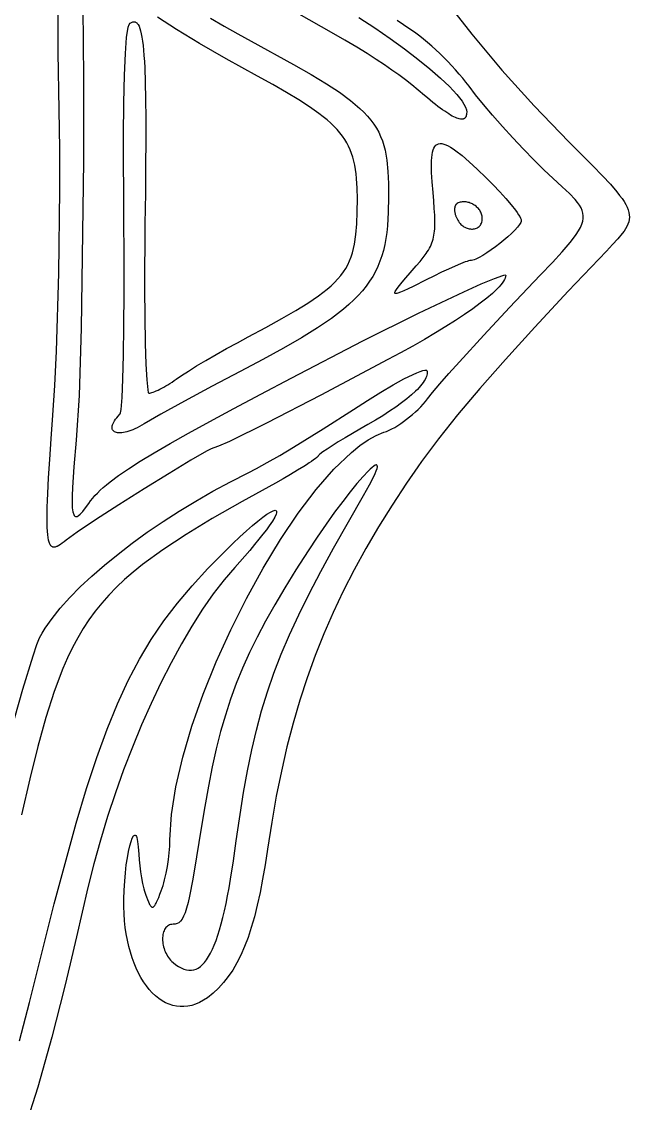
# Model space of a CAD drawing. Header units: inches. Extents: x 0.98 to 7.44, y -5.29 to -1.05.
# Drawn here: x 7.282 to 7.3901, y -1.9441 to -1.7517 of the extents above; entities that cross this region are included whole.
import ezdxf

# ---------------------------------------------------------------- set-up
doc = ezdxf.new("R2010")
doc.units = ezdxf.units.IN
doc.header["$MEASUREMENT"] = 0
doc.layers.add('BLACK', color=250, linetype='CONTINUOUS')

msp = doc.modelspace()

# ---------------------------------------------------------------- linework, layer by layer
at = {"layer": 'BLACK', "linetype": 'CONTINUOUS'}
for p, q in [((7.35705, -1.7475), (7.36203, -1.75392)), ((7.28849, -1.7572), (7.28846, -1.7493)), ((7.29285, -1.74919), (7.29299, -1.76176)), ((7.33711, -1.75361), (7.33132, -1.75033)), ((7.30094, -1.75269), (7.3011, -1.75218)), ((7.3011, -1.75218), (7.30128, -1.75194)), ((7.30128, -1.75194), (7.30152, -1.75181)), ((7.30152, -1.75181), (7.30175, -1.75173)), ((7.30175, -1.75173), (7.30186, -1.75171)), ((7.30186, -1.75171), (7.30196, -1.75171)), ((7.30196, -1.75171), (7.30207, -1.75172)), ((7.30207, -1.75172), (7.30217, -1.75174)), ((7.30217, -1.75174), (7.30226, -1.75178)), ((7.30226, -1.75178), (7.30236, -1.75184)), ((7.30236, -1.75184), (7.30245, -1.75191)), ((7.30245, -1.75191), (7.30254, -1.752)), ((7.30254, -1.752), (7.30271, -1.75222)), ((7.30271, -1.75222), (7.30286, -1.75252)), ((7.30286, -1.75252), (7.30301, -1.75288)), ((7.30955, -1.75311), (7.30616, -1.75088)), ((7.31559, -1.75109), (7.31803, -1.75251)), ((7.31803, -1.75251), (7.32045, -1.75387)), ((7.34196, -1.75092), (7.34482, -1.75281)), ((7.34988, -1.75226), (7.34879, -1.75149)), ((7.35086, -1.75291), (7.34988, -1.75226)), ((7.30043, -1.75735), (7.30066, -1.75449)), ((7.30066, -1.75449), (7.30094, -1.75269)), ((7.30301, -1.75288), (7.30314, -1.75333)), ((7.30314, -1.75333), (7.30327, -1.75385)), ((7.30327, -1.75385), (7.30338, -1.75445)), ((7.30338, -1.75445), (7.30349, -1.75513)), ((7.31361, -1.75558), (7.30955, -1.75311)), ((7.32045, -1.75387), (7.32281, -1.75513)), ((7.33949, -1.755), (7.33711, -1.75361)), ((7.34482, -1.75281), (7.34754, -1.75469)), ((7.35148, -1.75331), (7.35086, -1.75291)), ((7.35212, -1.75376), (7.35148, -1.75331)), ((7.3528, -1.75426), (7.35212, -1.75376)), ((7.35349, -1.75481), (7.3528, -1.75426)), ((7.36203, -1.75392), (7.3674, -1.76031)), ((7.30349, -1.75513), (7.30358, -1.7559)), ((7.30358, -1.7559), (7.30367, -1.75675)), ((7.31838, -1.75833), (7.31361, -1.75558)), ((7.32281, -1.75513), (7.33036, -1.75928)), ((7.34159, -1.75625), (7.33949, -1.755)), ((7.34344, -1.75738), (7.34159, -1.75625)), ((7.34754, -1.75469), (7.3501, -1.75654)), ((7.3542, -1.7554), (7.35349, -1.75481)), ((7.35492, -1.75603), (7.3542, -1.7554)), ((7.35564, -1.75669), (7.35492, -1.75603)), ((7.28864, -1.76736), (7.28849, -1.7572)), ((7.30025, -1.76123), (7.30043, -1.75735)), ((7.30367, -1.75675), (7.30374, -1.7577)), ((7.30374, -1.7577), (7.30381, -1.75875)), ((7.32392, -1.76138), (7.31838, -1.75833)), ((7.34507, -1.75841), (7.34344, -1.75738)), ((7.3501, -1.75654), (7.35246, -1.75834)), ((7.35246, -1.75834), (7.35459, -1.76007)), ((7.35637, -1.75737), (7.35564, -1.75669)), ((7.35709, -1.75808), (7.35637, -1.75737)), ((7.35779, -1.7588), (7.35709, -1.75808)), ((7.30381, -1.75875), (7.30387, -1.75989)), ((7.30387, -1.75989), (7.30396, -1.76247)), ((7.33036, -1.75928), (7.33347, -1.76107)), ((7.34653, -1.75937), (7.34507, -1.75841)), ((7.34785, -1.76029), (7.34653, -1.75937)), ((7.34908, -1.76117), (7.34785, -1.76029)), ((7.35459, -1.76007), (7.35648, -1.76171)), ((7.35849, -1.75954), (7.35779, -1.7588)), ((7.35916, -1.76028), (7.35849, -1.75954)), ((7.35981, -1.76102), (7.35916, -1.76028)), ((7.29299, -1.76176), (7.293, -1.77649)), ((7.30014, -1.76612), (7.30025, -1.76123)), ((7.32666, -1.76289), (7.32392, -1.76138)), ((7.33347, -1.76107), (7.33618, -1.76272)), ((7.35024, -1.76205), (7.34908, -1.76117)), ((7.35138, -1.76295), (7.35024, -1.76205)), ((7.35648, -1.76171), (7.35808, -1.76323)), ((7.36043, -1.76175), (7.35981, -1.76102)), ((7.36101, -1.76248), (7.36043, -1.76175)), ((7.3674, -1.76031), (7.37316, -1.76668)), ((7.30396, -1.76247), (7.30402, -1.76548)), ((7.32911, -1.76428), (7.32666, -1.76289)), ((7.33618, -1.76272), (7.33851, -1.76425)), ((7.35253, -1.76388), (7.35138, -1.76295)), ((7.35363, -1.76483), (7.35253, -1.76388)), ((7.35808, -1.76323), (7.35938, -1.76462)), ((7.36156, -1.76319), (7.36101, -1.76248)), ((7.3627, -1.76468), (7.36156, -1.76319)), ((7.30402, -1.76548), (7.30405, -1.76893)), ((7.33128, -1.76559), (7.32911, -1.76428)), ((7.3332, -1.76682), (7.33128, -1.76559)), ((7.33851, -1.76425), (7.34049, -1.76571)), ((7.34049, -1.76571), (7.34215, -1.76711)), ((7.35415, -1.76526), (7.35363, -1.76483)), ((7.35465, -1.76567), (7.35415, -1.76526)), ((7.35513, -1.76606), (7.35465, -1.76567)), ((7.35559, -1.76642), (7.35513, -1.76606)), ((7.35938, -1.76462), (7.36034, -1.76585)), ((7.36034, -1.76585), (7.36093, -1.76691)), ((7.36411, -1.76641), (7.3627, -1.76468)), ((7.28875, -1.77431), (7.28864, -1.76736)), ((7.30009, -1.772), (7.30014, -1.76612)), ((7.33487, -1.76801), (7.3332, -1.76682)), ((7.34215, -1.76711), (7.34287, -1.76781)), ((7.34287, -1.76781), (7.34352, -1.7685)), ((7.35603, -1.76676), (7.35559, -1.76642)), ((7.35645, -1.76707), (7.35603, -1.76676)), ((7.35685, -1.76736), (7.35645, -1.76707)), ((7.35723, -1.76763), (7.35685, -1.76736)), ((7.3576, -1.76787), (7.35723, -1.76763)), ((7.35794, -1.76809), (7.3576, -1.76787)), ((7.36093, -1.76691), (7.36109, -1.76737)), ((7.36109, -1.76737), (7.36114, -1.76777)), ((7.36114, -1.76777), (7.36113, -1.768)), ((7.36573, -1.76831), (7.36411, -1.76641)), ((7.37316, -1.76668), (7.37933, -1.77305)), ((7.30405, -1.76893), (7.30406, -1.77285)), ((7.33562, -1.76859), (7.33487, -1.76801)), ((7.33632, -1.76916), (7.33562, -1.76859)), ((7.33696, -1.76973), (7.33632, -1.76916)), ((7.33755, -1.77031), (7.33696, -1.76973)), ((7.34352, -1.7685), (7.3441, -1.7692)), ((7.3441, -1.7692), (7.34462, -1.76991)), ((7.34462, -1.76991), (7.34508, -1.77063)), ((7.35826, -1.76829), (7.35794, -1.76809)), ((7.35857, -1.76847), (7.35826, -1.76829)), ((7.35886, -1.76862), (7.35857, -1.76847)), ((7.35913, -1.76875), (7.35886, -1.76862)), ((7.35938, -1.76885), (7.35913, -1.76875)), ((7.35961, -1.76893), (7.35938, -1.76885)), ((7.35983, -1.769), (7.35961, -1.76893)), ((7.36003, -1.76903), (7.35983, -1.769)), ((7.36012, -1.76904), (7.36003, -1.76903)), ((7.36021, -1.76905), (7.36012, -1.76904)), ((7.36029, -1.76905), (7.36021, -1.76905)), ((7.36037, -1.76904), (7.36029, -1.76905)), ((7.36045, -1.76903), (7.36037, -1.76904)), ((7.36052, -1.76901), (7.36045, -1.76903)), ((7.36059, -1.76899), (7.36052, -1.76901)), ((7.36065, -1.76896), (7.36059, -1.76899)), ((7.36071, -1.76893), (7.36065, -1.76896)), ((7.36077, -1.76889), (7.36071, -1.76893)), ((7.36082, -1.76885), (7.36077, -1.76889)), ((7.36087, -1.7688), (7.36082, -1.76885)), ((7.36091, -1.76874), (7.36087, -1.7688)), ((7.36095, -1.76868), (7.36091, -1.76874)), ((7.36099, -1.76861), (7.36095, -1.76868)), ((7.36102, -1.76854), (7.36099, -1.76861)), ((7.36105, -1.76846), (7.36102, -1.76854)), ((7.36107, -1.76838), (7.36105, -1.76846)), ((7.36111, -1.7682), (7.36107, -1.76838)), ((7.36113, -1.768), (7.36111, -1.7682)), ((7.36749, -1.77031), (7.36573, -1.76831)), ((7.33809, -1.77088), (7.33755, -1.77031)), ((7.33859, -1.77145), (7.33809, -1.77088)), ((7.33904, -1.77204), (7.33859, -1.77145)), ((7.34508, -1.77063), (7.34549, -1.77136)), ((7.34549, -1.77136), (7.34584, -1.77212)), ((7.36935, -1.77235), (7.36749, -1.77031)), ((7.30017, -1.78666), (7.30009, -1.772)), ((7.30406, -1.77285), (7.30403, -1.77726)), ((7.33944, -1.77263), (7.33904, -1.77204)), ((7.33981, -1.77323), (7.33944, -1.77263)), ((7.34014, -1.77385), (7.33981, -1.77323)), ((7.34584, -1.77212), (7.34614, -1.7729)), ((7.34614, -1.7729), (7.3464, -1.77371)), ((7.3464, -1.77371), (7.34662, -1.77455)), ((7.35549, -1.7739), (7.35568, -1.77368)), ((7.35568, -1.77368), (7.35589, -1.77352)), ((7.35589, -1.77352), (7.35614, -1.77342)), ((7.35614, -1.77342), (7.35642, -1.77337)), ((7.35642, -1.77337), (7.35672, -1.77338)), ((7.35672, -1.77338), (7.35706, -1.77345)), ((7.35706, -1.77345), (7.35742, -1.77357)), ((7.35742, -1.77357), (7.35783, -1.77375)), ((7.35783, -1.77375), (7.35826, -1.77399)), ((7.37124, -1.77436), (7.36935, -1.77235)), ((7.37933, -1.77305), (7.38359, -1.77733)), ((7.28878, -1.7816), (7.28875, -1.77431)), ((7.34042, -1.77448), (7.34014, -1.77385)), ((7.34068, -1.77513), (7.34042, -1.77448)), ((7.3409, -1.77581), (7.34068, -1.77513)), ((7.34662, -1.77455), (7.34694, -1.77634)), ((7.35492, -1.77587), (7.35499, -1.77536)), ((7.35499, -1.77536), (7.35508, -1.7749)), ((7.35508, -1.7749), (7.35519, -1.77451)), ((7.35519, -1.77451), (7.35532, -1.77418)), ((7.35532, -1.77418), (7.35549, -1.7739)), ((7.35826, -1.77399), (7.35873, -1.77429)), ((7.35873, -1.77429), (7.35923, -1.77464)), ((7.35923, -1.77464), (7.36034, -1.77551)), ((7.36034, -1.77551), (7.36161, -1.7766)), ((7.37311, -1.77628), (7.37124, -1.77436)), ((7.293, -1.77649), (7.2926, -1.80623)), ((7.30403, -1.77726), (7.30399, -1.78218)), ((7.34109, -1.7765), (7.3409, -1.77581)), ((7.34124, -1.77722), (7.34109, -1.7765)), ((7.34138, -1.77797), (7.34124, -1.77722)), ((7.34694, -1.77634), (7.34713, -1.77831)), ((7.35487, -1.77706), (7.35488, -1.77643)), ((7.35489, -1.7785), (7.35487, -1.77706)), ((7.35488, -1.77643), (7.35492, -1.77587)), ((7.36161, -1.7766), (7.36303, -1.77791)), ((7.37489, -1.77805), (7.37311, -1.77628)), ((7.38359, -1.77733), (7.38528, -1.77908)), ((7.34148, -1.77875), (7.34138, -1.77797)), ((7.34156, -1.77956), (7.34148, -1.77875)), ((7.34713, -1.77831), (7.34723, -1.78049)), ((7.35499, -1.78017), (7.35489, -1.7785)), ((7.36303, -1.77791), (7.36461, -1.77944)), ((7.36461, -1.77944), (7.36588, -1.78073)), ((7.37814, -1.78106), (7.37489, -1.77805)), ((7.38528, -1.77908), (7.3867, -1.78062)), ((7.34167, -1.7813), (7.34156, -1.77956)), ((7.3417, -1.78319), (7.34167, -1.7813)), ((7.34723, -1.78049), (7.34725, -1.78291)), ((7.35517, -1.78208), (7.35499, -1.78017)), ((7.36588, -1.78073), (7.36705, -1.78198)), ((7.37942, -1.78226), (7.37814, -1.78106)), ((7.3867, -1.78062), (7.38786, -1.78197)), ((7.28861, -1.79644), (7.28878, -1.7816)), ((7.30399, -1.78218), (7.30392, -1.78763)), ((7.34168, -1.78554), (7.3417, -1.78319)), ((7.34725, -1.78291), (7.3472, -1.78558)), ((7.35529, -1.78358), (7.35517, -1.78208)), ((7.36705, -1.78198), (7.36812, -1.78316)), ((7.36812, -1.78316), (7.36904, -1.78425)), ((7.38044, -1.78334), (7.37942, -1.78226)), ((7.38085, -1.78384), (7.38044, -1.78334)), ((7.38786, -1.78197), (7.38835, -1.78258)), ((7.38835, -1.78258), (7.38877, -1.78316)), ((7.38877, -1.78316), (7.38913, -1.7837)), ((7.35538, -1.78491), (7.35529, -1.78358)), ((7.35545, -1.78609), (7.35538, -1.78491)), ((7.35899, -1.78496), (7.35898, -1.78505)), ((7.35898, -1.78505), (7.35898, -1.78513)), ((7.35898, -1.78513), (7.35898, -1.78523)), ((7.35898, -1.78523), (7.35899, -1.78532)), ((7.359, -1.78488), (7.35899, -1.78496)), ((7.35901, -1.7848), (7.359, -1.78488)), ((7.35902, -1.78472), (7.35901, -1.7848)), ((7.35904, -1.78464), (7.35902, -1.78472)), ((7.35906, -1.78457), (7.35904, -1.78464)), ((7.35908, -1.7845), (7.35906, -1.78457)), ((7.35911, -1.78444), (7.35908, -1.7845)), ((7.35914, -1.78438), (7.35911, -1.78444)), ((7.35917, -1.78432), (7.35914, -1.78438)), ((7.35921, -1.78426), (7.35917, -1.78432)), ((7.35924, -1.78421), (7.35921, -1.78426)), ((7.35929, -1.78417), (7.35924, -1.78421)), ((7.35933, -1.78412), (7.35929, -1.78417)), ((7.35937, -1.78409), (7.35933, -1.78412)), ((7.35942, -1.78405), (7.35937, -1.78409)), ((7.35947, -1.78402), (7.35942, -1.78405)), ((7.35963, -1.78394), (7.35947, -1.78402)), ((7.3598, -1.78387), (7.35963, -1.78394)), ((7.35997, -1.78381), (7.3598, -1.78387)), ((7.36014, -1.78377), (7.35997, -1.78381)), ((7.36032, -1.78374), (7.36014, -1.78377)), ((7.3605, -1.78373), (7.36032, -1.78374)), ((7.36069, -1.78372), (7.3605, -1.78373)), ((7.36087, -1.78373), (7.36069, -1.78372)), ((7.36106, -1.78375), (7.36087, -1.78373)), ((7.36124, -1.78379), (7.36106, -1.78375)), ((7.36143, -1.78383), (7.36124, -1.78379)), ((7.36161, -1.78388), (7.36143, -1.78383)), ((7.36179, -1.78395), (7.36161, -1.78388)), ((7.36197, -1.78402), (7.36179, -1.78395)), ((7.36215, -1.7841), (7.36197, -1.78402)), ((7.36232, -1.7842), (7.36215, -1.7841)), ((7.36249, -1.7843), (7.36232, -1.7842)), ((7.36265, -1.78441), (7.36249, -1.7843)), ((7.3628, -1.78453), (7.36265, -1.78441)), ((7.36295, -1.78466), (7.3628, -1.78453)), ((7.36309, -1.78479), (7.36295, -1.78466)), ((7.36322, -1.78493), (7.36309, -1.78479)), ((7.36335, -1.78508), (7.36322, -1.78493)), ((7.36346, -1.78523), (7.36335, -1.78508)), ((7.36356, -1.7854), (7.36346, -1.78523)), ((7.36904, -1.78425), (7.3698, -1.78521)), ((7.3698, -1.78521), (7.37011, -1.78564)), ((7.3812, -1.78432), (7.38085, -1.78384)), ((7.38148, -1.78479), (7.3812, -1.78432)), ((7.38168, -1.78526), (7.38148, -1.78479)), ((7.38182, -1.78573), (7.38168, -1.78526)), ((7.38913, -1.7837), (7.38943, -1.78422)), ((7.38943, -1.78422), (7.38967, -1.7847)), ((7.38967, -1.7847), (7.38986, -1.78517)), ((7.38986, -1.78517), (7.38998, -1.78562)), ((7.3002, -1.79353), (7.30017, -1.78666)), ((7.3416, -1.78764), (7.34168, -1.78554)), ((7.3472, -1.78558), (7.34705, -1.78803)), ((7.35548, -1.78714), (7.35545, -1.78609)), ((7.35547, -1.78808), (7.35548, -1.78714)), ((7.35899, -1.78532), (7.359, -1.78541)), ((7.359, -1.78541), (7.35901, -1.78551)), ((7.35901, -1.78551), (7.35902, -1.7856)), ((7.35902, -1.7856), (7.35904, -1.7857)), ((7.35904, -1.7857), (7.35907, -1.7858)), ((7.35907, -1.7858), (7.35909, -1.7859)), ((7.35909, -1.7859), (7.35912, -1.78601)), ((7.35912, -1.78601), (7.35916, -1.78611)), ((7.35916, -1.78611), (7.3592, -1.78621)), ((7.3592, -1.78621), (7.35924, -1.78632)), ((7.35924, -1.78632), (7.35928, -1.78642)), ((7.35928, -1.78642), (7.35933, -1.78652)), ((7.35933, -1.78652), (7.35943, -1.78676)), ((7.35943, -1.78676), (7.35955, -1.78699)), ((7.35955, -1.78699), (7.35967, -1.7872)), ((7.35967, -1.7872), (7.35981, -1.7874)), ((7.36365, -1.78556), (7.36356, -1.7854)), ((7.36373, -1.78573), (7.36365, -1.78556)), ((7.3638, -1.78591), (7.36373, -1.78573)), ((7.36385, -1.78609), (7.3638, -1.78591)), ((7.36383, -1.78733), (7.36388, -1.78712)), ((7.36389, -1.78628), (7.36385, -1.78609)), ((7.36388, -1.78712), (7.36391, -1.7869)), ((7.36391, -1.78647), (7.36389, -1.78628)), ((7.36392, -1.78666), (7.36391, -1.78647)), ((7.36391, -1.7869), (7.36392, -1.78666)), ((7.37011, -1.78564), (7.37037, -1.78602)), ((7.37037, -1.78602), (7.37058, -1.78636)), ((7.37058, -1.78636), (7.37074, -1.78665)), ((7.37074, -1.78665), (7.37074, -1.78666)), ((7.37074, -1.78666), (7.37083, -1.78689)), ((7.37084, -1.78722), (7.37078, -1.78739)), ((7.37083, -1.78689), (7.37086, -1.78708)), ((7.37086, -1.78708), (7.37084, -1.78722)), ((7.38162, -1.78773), (7.38178, -1.7872)), ((7.38178, -1.7872), (7.38187, -1.78669)), ((7.38188, -1.78621), (7.38182, -1.78573)), ((7.38187, -1.78669), (7.38188, -1.78621)), ((7.39004, -1.78688), (7.38996, -1.78729)), ((7.38998, -1.78562), (7.39006, -1.78605)), ((7.39008, -1.78647), (7.39004, -1.78688)), ((7.39006, -1.78605), (7.39008, -1.78647)), ((7.30392, -1.78763), (7.30383, -1.79932)), ((7.34145, -1.78954), (7.3416, -1.78764)), ((7.34705, -1.78803), (7.34693, -1.78917)), ((7.35538, -1.7893), (7.35542, -1.78892)), ((7.35542, -1.78892), (7.35545, -1.78851)), ((7.35545, -1.78851), (7.35547, -1.78808)), ((7.35981, -1.7874), (7.35996, -1.78758)), ((7.35996, -1.78758), (7.36012, -1.78774)), ((7.36012, -1.78774), (7.36029, -1.78789)), ((7.36029, -1.78789), (7.36046, -1.78803)), ((7.36046, -1.78803), (7.36064, -1.78815)), ((7.36064, -1.78815), (7.36083, -1.78826)), ((7.36083, -1.78826), (7.36102, -1.78835)), ((7.36102, -1.78835), (7.36121, -1.78842)), ((7.36121, -1.78842), (7.36141, -1.78848)), ((7.36141, -1.78848), (7.3616, -1.78853)), ((7.3616, -1.78853), (7.3618, -1.78856)), ((7.3618, -1.78856), (7.36199, -1.78857)), ((7.36199, -1.78857), (7.36218, -1.78857)), ((7.36218, -1.78857), (7.36237, -1.78855)), ((7.36237, -1.78855), (7.36255, -1.78852)), ((7.36255, -1.78852), (7.36272, -1.78847)), ((7.36272, -1.78847), (7.36289, -1.78841)), ((7.36289, -1.78841), (7.36305, -1.78833)), ((7.36305, -1.78833), (7.3632, -1.78824)), ((7.3632, -1.78824), (7.36334, -1.78813)), ((7.36334, -1.78813), (7.36346, -1.788)), ((7.36346, -1.788), (7.36358, -1.78786)), ((7.36358, -1.78786), (7.36368, -1.7877)), ((7.36368, -1.7877), (7.36376, -1.78752)), ((7.36376, -1.78752), (7.36383, -1.78733)), ((7.36971, -1.78877), (7.36913, -1.78934)), ((7.37018, -1.78825), (7.36971, -1.78877)), ((7.37055, -1.78778), (7.37018, -1.78825)), ((7.37068, -1.78757), (7.37055, -1.78778)), ((7.37078, -1.78739), (7.37068, -1.78757)), ((7.38064, -1.78952), (7.38104, -1.78889)), ((7.38104, -1.78889), (7.38137, -1.78829)), ((7.38137, -1.78829), (7.38162, -1.78773)), ((7.38914, -1.78895), (7.38881, -1.78938)), ((7.38941, -1.78852), (7.38914, -1.78895)), ((7.38964, -1.7881), (7.38941, -1.78852)), ((7.38983, -1.7877), (7.38964, -1.7881)), ((7.38996, -1.78729), (7.38983, -1.7877)), ((7.3412, -1.79125), (7.34145, -1.78954)), ((7.34677, -1.79028), (7.34657, -1.79134)), ((7.34693, -1.78917), (7.34677, -1.79028)), ((7.35483, -1.79136), (7.35496, -1.79104)), ((7.35496, -1.79104), (7.35507, -1.79071)), ((7.35507, -1.79071), (7.35517, -1.79038)), ((7.35517, -1.79038), (7.35525, -1.79003)), ((7.35525, -1.79003), (7.35532, -1.78968)), ((7.35532, -1.78968), (7.35538, -1.7893)), ((7.36777, -1.79054), (7.36703, -1.79114)), ((7.36848, -1.78993), (7.36777, -1.79054)), ((7.36913, -1.78934), (7.36848, -1.78993)), ((7.37815, -1.7926), (7.37957, -1.79095)), ((7.37957, -1.79095), (7.38014, -1.79021)), ((7.38014, -1.79021), (7.38064, -1.78952)), ((7.38804, -1.79032), (7.3871, -1.79134)), ((7.38881, -1.78938), (7.38804, -1.79032)), ((7.34058, -1.79354), (7.34082, -1.79281)), ((7.34082, -1.79281), (7.34103, -1.79205)), ((7.34103, -1.79205), (7.3412, -1.79125)), ((7.34633, -1.79236), (7.34605, -1.79335)), ((7.34657, -1.79134), (7.34633, -1.79236)), ((7.35342, -1.79361), (7.35392, -1.79294)), ((7.35392, -1.79294), (7.35414, -1.79262)), ((7.35414, -1.79262), (7.35434, -1.7923)), ((7.35434, -1.7923), (7.35452, -1.79198)), ((7.35452, -1.79198), (7.35468, -1.79167)), ((7.35468, -1.79167), (7.35483, -1.79136)), ((7.36473, -1.7928), (7.36401, -1.79325)), ((7.36548, -1.79229), (7.36473, -1.7928)), ((7.36626, -1.79173), (7.36548, -1.79229)), ((7.36703, -1.79114), (7.36626, -1.79173)), ((7.37638, -1.79454), (7.37815, -1.7926)), ((7.386, -1.7925), (7.3792, -1.79964)), ((7.3871, -1.79134), (7.386, -1.7925)), ((7.3002, -1.79996), (7.3002, -1.79353)), ((7.33962, -1.79557), (7.33998, -1.79492)), ((7.33998, -1.79492), (7.3403, -1.79424)), ((7.3403, -1.79424), (7.34058, -1.79354)), ((7.34572, -1.7943), (7.34534, -1.79523)), ((7.34605, -1.79335), (7.34572, -1.7943)), ((7.35218, -1.7951), (7.35284, -1.79432)), ((7.35284, -1.79432), (7.35342, -1.79361)), ((7.36007, -1.79475), (7.35907, -1.79517)), ((7.36089, -1.79443), (7.36007, -1.79475)), ((7.36122, -1.79432), (7.36089, -1.79443)), ((7.36149, -1.79423), (7.36122, -1.79432)), ((7.3617, -1.79418), (7.36149, -1.79423)), ((7.36183, -1.79416), (7.3617, -1.79418)), ((7.36202, -1.79415), (7.36183, -1.79416)), ((7.36223, -1.7941), (7.36202, -1.79415)), ((7.36247, -1.79402), (7.36223, -1.7941)), ((7.36274, -1.79392), (7.36247, -1.79402)), ((7.36334, -1.79363), (7.36274, -1.79392)), ((7.36401, -1.79325), (7.36334, -1.79363)), ((7.37423, -1.7968), (7.37638, -1.79454)), ((7.28817, -1.81031), (7.28861, -1.79644)), ((7.33823, -1.79745), (7.33874, -1.79684)), ((7.33874, -1.79684), (7.33921, -1.79621)), ((7.33921, -1.79621), (7.33962, -1.79557)), ((7.34491, -1.79613), (7.34442, -1.79701)), ((7.34534, -1.79523), (7.34491, -1.79613)), ((7.34996, -1.79766), (7.35142, -1.79597)), ((7.35142, -1.79597), (7.35218, -1.7951)), ((7.35666, -1.79627), (7.35531, -1.79693)), ((7.35792, -1.79568), (7.35666, -1.79627)), ((7.35907, -1.79517), (7.35792, -1.79568)), ((7.36609, -1.79734), (7.36757, -1.79681)), ((7.36757, -1.79681), (7.36795, -1.79674)), ((7.36795, -1.79674), (7.36805, -1.79675)), ((7.36805, -1.79675), (7.36808, -1.7968)), ((7.36808, -1.7968), (7.36806, -1.79703)), ((7.36878, -1.8025), (7.37423, -1.7968)), ((7.33634, -1.79926), (7.33703, -1.79866)), ((7.33703, -1.79866), (7.33766, -1.79806)), ((7.33766, -1.79806), (7.33823, -1.79745)), ((7.34327, -1.79871), (7.3426, -1.79954)), ((7.34387, -1.79787), (7.34327, -1.79871)), ((7.34442, -1.79701), (7.34387, -1.79787)), ((7.34896, -1.79888), (7.3494, -1.79833)), ((7.3494, -1.79833), (7.34996, -1.79766)), ((7.35163, -1.79877), (7.35073, -1.79921)), ((7.35392, -1.79763), (7.35163, -1.79877)), ((7.35531, -1.79693), (7.35392, -1.79763)), ((7.36064, -1.79972), (7.36374, -1.79832)), ((7.36374, -1.79832), (7.36609, -1.79734)), ((7.36721, -1.7985), (7.3669, -1.79885)), ((7.36747, -1.79817), (7.36721, -1.7985)), ((7.36769, -1.79786), (7.36747, -1.79817)), ((7.36786, -1.79756), (7.36769, -1.79786)), ((7.36798, -1.79729), (7.36786, -1.79756)), ((7.36806, -1.79703), (7.36798, -1.79729)), ((7.30016, -1.80582), (7.3002, -1.79996)), ((7.30383, -1.79932), (7.30395, -1.8089)), ((7.33291, -1.80174), (7.33476, -1.80048)), ((7.33476, -1.80048), (7.33634, -1.79926)), ((7.34186, -1.80037), (7.34105, -1.80118)), ((7.3426, -1.79954), (7.34186, -1.80037)), ((7.34835, -1.7999), (7.34837, -1.7998)), ((7.34835, -1.79998), (7.34835, -1.7999)), ((7.3484, -1.80003), (7.34835, -1.79998)), ((7.34837, -1.7998), (7.34842, -1.79967)), ((7.34847, -1.80006), (7.3484, -1.80003)), ((7.34842, -1.79967), (7.34863, -1.79933)), ((7.34858, -1.80006), (7.34847, -1.80006)), ((7.34872, -1.80004), (7.34858, -1.80006)), ((7.34863, -1.79933), (7.34896, -1.79888)), ((7.3489, -1.79999), (7.34872, -1.80004)), ((7.34937, -1.79982), (7.3489, -1.79999)), ((7.34997, -1.79956), (7.34937, -1.79982)), ((7.35073, -1.79921), (7.34997, -1.79956)), ((7.35256, -1.80356), (7.36064, -1.79972)), ((7.36571, -1.80001), (7.36471, -1.80086)), ((7.36655, -1.79922), (7.36571, -1.80001)), ((7.3669, -1.79885), (7.36655, -1.79922)), ((7.3792, -1.79964), (7.37324, -1.80603)), ((7.33075, -1.80308), (7.33291, -1.80174)), ((7.34018, -1.802), (7.33922, -1.80282)), ((7.34105, -1.80118), (7.34018, -1.802)), ((7.36355, -1.80177), (7.36223, -1.80274)), ((7.36471, -1.80086), (7.36355, -1.80177)), ((7.36418, -1.80746), (7.36878, -1.8025)), ((7.32544, -1.80606), (7.32827, -1.80451)), ((7.32827, -1.80451), (7.33075, -1.80308)), ((7.33708, -1.80446), (7.33459, -1.80615)), ((7.33819, -1.80364), (7.33708, -1.80446)), ((7.33922, -1.80282), (7.33819, -1.80364)), ((7.34267, -1.80847), (7.35256, -1.80356)), ((7.36078, -1.80375), (7.35918, -1.80481)), ((7.36223, -1.80274), (7.36078, -1.80375)), ((7.2926, -1.80623), (7.29221, -1.81817)), ((7.30008, -1.81097), (7.30016, -1.80582)), ((7.32225, -1.80777), (7.32544, -1.80606)), ((7.33459, -1.80615), (7.33176, -1.80792)), ((7.35745, -1.80591), (7.3556, -1.80704)), ((7.35918, -1.80481), (7.35745, -1.80591)), ((7.37324, -1.80603), (7.36803, -1.81176)), ((7.32035, -1.80879), (7.32225, -1.80777)), ((7.33176, -1.80792), (7.32854, -1.80977)), ((7.35364, -1.8082), (7.35156, -1.80938)), ((7.3556, -1.80704), (7.35364, -1.8082)), ((7.35987, -1.81218), (7.36418, -1.80746)), ((7.28787, -1.8164), (7.28817, -1.81031)), ((7.30395, -1.8089), (7.30408, -1.8126)), ((7.31656, -1.8109), (7.31844, -1.80984)), ((7.31844, -1.80984), (7.32035, -1.80879)), ((7.32854, -1.80977), (7.32491, -1.81175)), ((7.32995, -1.81509), (7.34267, -1.80847)), ((7.35156, -1.80938), (7.34938, -1.81058)), ((7.29997, -1.81525), (7.30008, -1.81097)), ((7.31311, -1.81292), (7.31477, -1.81194)), ((7.31477, -1.81194), (7.31656, -1.8109)), ((7.32491, -1.81175), (7.32086, -1.81388)), ((7.34711, -1.8118), (7.33518, -1.81812)), ((7.34938, -1.81058), (7.34711, -1.8118)), ((7.35799, -1.81429), (7.35987, -1.81218)), ((7.36803, -1.81176), (7.36348, -1.81692)), ((7.30408, -1.8126), (7.30423, -1.81539)), ((7.31042, -1.81462), (7.31165, -1.81383)), ((7.31165, -1.81383), (7.31311, -1.81292)), ((7.32086, -1.81388), (7.31585, -1.81651)), ((7.3516, -1.81443), (7.35228, -1.81413)), ((7.35228, -1.81413), (7.35286, -1.81389)), ((7.35286, -1.81389), (7.35333, -1.81374)), ((7.35333, -1.81374), (7.3537, -1.81366)), ((7.3537, -1.81366), (7.35394, -1.81366)), ((7.35394, -1.81366), (7.35401, -1.81369)), ((7.35401, -1.81369), (7.35406, -1.81375)), ((7.35406, -1.81375), (7.35411, -1.81393)), ((7.35411, -1.81393), (7.35412, -1.81414)), ((7.35412, -1.81414), (7.35411, -1.81435)), ((7.29984, -1.81854), (7.29997, -1.81525)), ((7.30423, -1.81539), (7.30441, -1.81716)), ((7.30799, -1.81625), (7.30836, -1.81602)), ((7.30836, -1.81602), (7.30873, -1.81578)), ((7.30873, -1.81578), (7.30911, -1.81553)), ((7.30911, -1.81553), (7.30947, -1.81527)), ((7.30947, -1.81527), (7.31042, -1.81462)), ((7.32454, -1.81794), (7.32995, -1.81509)), ((7.34805, -1.8163), (7.34998, -1.81524)), ((7.34998, -1.81524), (7.3516, -1.81443)), ((7.35341, -1.81587), (7.35319, -1.81616)), ((7.3536, -1.81559), (7.35341, -1.81587)), ((7.35376, -1.81532), (7.3536, -1.81559)), ((7.35389, -1.81506), (7.35376, -1.81532)), ((7.35399, -1.81481), (7.35389, -1.81506)), ((7.35407, -1.81458), (7.35399, -1.81481)), ((7.35411, -1.81435), (7.35407, -1.81458)), ((7.35638, -1.81613), (7.35799, -1.81429)), ((7.28753, -1.82166), (7.28787, -1.8164)), ((7.30441, -1.81716), (7.30451, -1.81762)), ((7.30451, -1.81762), (7.30461, -1.81777)), ((7.30461, -1.81777), (7.30476, -1.81776)), ((7.30476, -1.81776), (7.30494, -1.81772)), ((7.30494, -1.81772), (7.30515, -1.81766)), ((7.30515, -1.81766), (7.30539, -1.81758)), ((7.30539, -1.81758), (7.30566, -1.81747)), ((7.30566, -1.81747), (7.30594, -1.81735)), ((7.30594, -1.81735), (7.30625, -1.81721)), ((7.30625, -1.81721), (7.30657, -1.81704)), ((7.30657, -1.81704), (7.30691, -1.81687)), ((7.30691, -1.81687), (7.30726, -1.81667)), ((7.30726, -1.81667), (7.30762, -1.81647)), ((7.30762, -1.81647), (7.30799, -1.81625)), ((7.31585, -1.81651), (7.31097, -1.81916)), ((7.31972, -1.8205), (7.32454, -1.81794)), ((7.3435, -1.81905), (7.34587, -1.81757)), ((7.34587, -1.81757), (7.34805, -1.8163)), ((7.35204, -1.8174), (7.35131, -1.81807)), ((7.35237, -1.81708), (7.35204, -1.8174)), ((7.35267, -1.81676), (7.35237, -1.81708)), ((7.35294, -1.81645), (7.35267, -1.81676)), ((7.35319, -1.81616), (7.35294, -1.81645)), ((7.3542, -1.81875), (7.35509, -1.81764)), ((7.35509, -1.81764), (7.35638, -1.81613)), ((7.36348, -1.81692), (7.35953, -1.82161)), ((7.29221, -1.81817), (7.2917, -1.82611)), ((7.29967, -1.82068), (7.29984, -1.81854)), ((7.31097, -1.81916), (7.30676, -1.8215)), ((7.33518, -1.81812), (7.32553, -1.82309)), ((7.341, -1.82069), (7.3435, -1.81905)), ((7.34955, -1.81949), (7.34853, -1.82023)), ((7.35048, -1.81877), (7.34955, -1.81949)), ((7.35131, -1.81807), (7.35048, -1.81877)), ((7.35296, -1.82017), (7.3534, -1.81969)), ((7.3534, -1.81969), (7.35381, -1.81922)), ((7.35381, -1.81922), (7.3542, -1.81875)), ((7.28724, -1.82586), (7.28753, -1.82166)), ((7.29892, -1.82212), (7.29918, -1.82183)), ((7.29918, -1.82183), (7.29947, -1.82152)), ((7.29947, -1.82152), (7.29952, -1.82144)), ((7.29952, -1.82144), (7.29957, -1.82127)), ((7.29957, -1.82127), (7.29967, -1.82068)), ((7.30676, -1.8215), (7.30378, -1.82319)), ((7.31544, -1.82281), (7.31972, -1.8205)), ((7.33563, -1.82409), (7.341, -1.82069)), ((7.34621, -1.82177), (7.34493, -1.82256)), ((7.34742, -1.82099), (7.34621, -1.82177)), ((7.34853, -1.82023), (7.34742, -1.82099)), ((7.35099, -1.82199), (7.3515, -1.82155)), ((7.3515, -1.82155), (7.35201, -1.8211)), ((7.35201, -1.8211), (7.35249, -1.82064)), ((7.35249, -1.82064), (7.35296, -1.82017)), ((7.35953, -1.82161), (7.3561, -1.82591)), ((7.29807, -1.8238), (7.2981, -1.8236)), ((7.2981, -1.8236), (7.29815, -1.82339)), ((7.29815, -1.82339), (7.29824, -1.82317)), ((7.29824, -1.82317), (7.29836, -1.82293)), ((7.29836, -1.82293), (7.29851, -1.82267)), ((7.29851, -1.82267), (7.2987, -1.8224)), ((7.2987, -1.8224), (7.29892, -1.82212)), ((7.30294, -1.82369), (7.30253, -1.8239)), ((7.30335, -1.82345), (7.30294, -1.82369)), ((7.30378, -1.82319), (7.30335, -1.82345)), ((7.31168, -1.82487), (7.31544, -1.82281)), ((7.32553, -1.82309), (7.31893, -1.82633)), ((7.34356, -1.82336), (7.34211, -1.82416)), ((7.34493, -1.82256), (7.34356, -1.82336)), ((7.34836, -1.82384), (7.34888, -1.82353)), ((7.34888, -1.82353), (7.3494, -1.82318)), ((7.3494, -1.82318), (7.34993, -1.82281)), ((7.34993, -1.82281), (7.35046, -1.82241)), ((7.35046, -1.82241), (7.35099, -1.82199)), ((7.29807, -1.82397), (7.29807, -1.8238)), ((7.2981, -1.82414), (7.29807, -1.82397)), ((7.29816, -1.82428), (7.2981, -1.82414)), ((7.29825, -1.82441), (7.29816, -1.82428)), ((7.29836, -1.82453), (7.29825, -1.82441)), ((7.2985, -1.82462), (7.29836, -1.82453)), ((7.29866, -1.8247), (7.2985, -1.82462)), ((7.29884, -1.82476), (7.29866, -1.8247)), ((7.29905, -1.8248), (7.29884, -1.82476)), ((7.29928, -1.82482), (7.29905, -1.8248)), ((7.29952, -1.82482), (7.29928, -1.82482)), ((7.29979, -1.82481), (7.29952, -1.82482)), ((7.30008, -1.82477), (7.29979, -1.82481)), ((7.30038, -1.82471), (7.30008, -1.82477)), ((7.3007, -1.82463), (7.30038, -1.82471)), ((7.30104, -1.82453), (7.3007, -1.82463)), ((7.30139, -1.82441), (7.30104, -1.82453)), ((7.30176, -1.82426), (7.30139, -1.82441)), ((7.30214, -1.82409), (7.30176, -1.82426)), ((7.30253, -1.8239), (7.30214, -1.82409)), ((7.30839, -1.82672), (7.31168, -1.82487)), ((7.33032, -1.82736), (7.33563, -1.82409)), ((7.3395, -1.8257), (7.33831, -1.82643)), ((7.34211, -1.82416), (7.3395, -1.8257)), ((7.34361, -1.82608), (7.34504, -1.82529)), ((7.34504, -1.82529), (7.34642, -1.82472)), ((7.34642, -1.82472), (7.34687, -1.82456)), ((7.34687, -1.82456), (7.34735, -1.82436)), ((7.34735, -1.82436), (7.34785, -1.82412)), ((7.34785, -1.82412), (7.34836, -1.82384)), ((7.28699, -1.82957), (7.28724, -1.82586)), ((7.2917, -1.82611), (7.29126, -1.83089)), ((7.30553, -1.82838), (7.30839, -1.82672)), ((7.31614, -1.8275), (7.31572, -1.82765)), ((7.31701, -1.8272), (7.31614, -1.8275)), ((7.31893, -1.82633), (7.31701, -1.8272)), ((7.32788, -1.82882), (7.33032, -1.82736)), ((7.33723, -1.8271), (7.33631, -1.8277)), ((7.33831, -1.82643), (7.33723, -1.8271)), ((7.34064, -1.82829), (7.34214, -1.82709)), ((7.34214, -1.82709), (7.34361, -1.82608)), ((7.3561, -1.82591), (7.3531, -1.82993)), ((7.30308, -1.82987), (7.30553, -1.82838)), ((7.31486, -1.8281), (7.31206, -1.8297)), ((7.31572, -1.82765), (7.31486, -1.8281)), ((7.32567, -1.8301), (7.32788, -1.82882)), ((7.33421, -1.82941), (7.33391, -1.82964)), ((7.33446, -1.82921), (7.33421, -1.82941)), ((7.33464, -1.82903), (7.33446, -1.82921)), ((7.3347, -1.82895), (7.33464, -1.82903)), ((7.33475, -1.82888), (7.3347, -1.82895)), ((7.33486, -1.82876), (7.33475, -1.82888)), ((7.33504, -1.82861), (7.33486, -1.82876)), ((7.33557, -1.82821), (7.33504, -1.82861)), ((7.33631, -1.8277), (7.33557, -1.82821)), ((7.33754, -1.83126), (7.34064, -1.82829)), ((7.28679, -1.83282), (7.28699, -1.82957)), ((7.29126, -1.83089), (7.29101, -1.83456)), ((7.29921, -1.83242), (7.30098, -1.83121)), ((7.30098, -1.83121), (7.30308, -1.82987)), ((7.31206, -1.8297), (7.30821, -1.83202)), ((7.32225, -1.83194), (7.32377, -1.83116)), ((7.32377, -1.83116), (7.32567, -1.8301)), ((7.33107, -1.83148), (7.32983, -1.8322)), ((7.33218, -1.83079), (7.33107, -1.83148)), ((7.33268, -1.83048), (7.33218, -1.83079)), ((7.33314, -1.83018), (7.33268, -1.83048)), ((7.33355, -1.8299), (7.33314, -1.83018)), ((7.33391, -1.82964), (7.33355, -1.8299)), ((7.33438, -1.83489), (7.33754, -1.83126)), ((7.34399, -1.83125), (7.34361, -1.83163)), ((7.34433, -1.83096), (7.34399, -1.83125)), ((7.34462, -1.83073), (7.34433, -1.83096)), ((7.34486, -1.83059), (7.34462, -1.83073)), ((7.34505, -1.83053), (7.34486, -1.83059)), ((7.34512, -1.83053), (7.34505, -1.83053)), ((7.34507, -1.83155), (7.34519, -1.83116)), ((7.34517, -1.83056), (7.34512, -1.83053)), ((7.34522, -1.8306), (7.34517, -1.83056)), ((7.34519, -1.83116), (7.34525, -1.83087)), ((7.34524, -1.83067), (7.34522, -1.8306)), ((7.34525, -1.83087), (7.34524, -1.83067)), ((7.35244, -1.83087), (7.35045, -1.83375)), ((7.3531, -1.82993), (7.35244, -1.83087)), ((7.28665, -1.83562), (7.28679, -1.83282)), ((7.29773, -1.83353), (7.29921, -1.83242)), ((7.30821, -1.83202), (7.3038, -1.83475)), ((7.31912, -1.83352), (7.32225, -1.83194)), ((7.3285, -1.83297), (7.32711, -1.83375)), ((7.32983, -1.8322), (7.3285, -1.83297)), ((7.3427, -1.83259), (7.34163, -1.83382)), ((7.34361, -1.83163), (7.3427, -1.83259)), ((7.34387, -1.83408), (7.34462, -1.83261)), ((7.34462, -1.83261), (7.34488, -1.83203)), ((7.34488, -1.83203), (7.34507, -1.83155)), ((7.29101, -1.83456), (7.29095, -1.83601)), ((7.29547, -1.83552), (7.29596, -1.83504)), ((7.29596, -1.83504), (7.29649, -1.83455)), ((7.29649, -1.83455), (7.29708, -1.83405)), ((7.29708, -1.83405), (7.29773, -1.83353)), ((7.3038, -1.83475), (7.29928, -1.8376)), ((7.31298, -1.83694), (7.31602, -1.83519)), ((7.31602, -1.83519), (7.31912, -1.83352)), ((7.32711, -1.83375), (7.32118, -1.83703)), ((7.33119, -1.8391), (7.33438, -1.83489)), ((7.34042, -1.83531), (7.3391, -1.83702)), ((7.34163, -1.83382), (7.34042, -1.83531)), ((7.34281, -1.83597), (7.34387, -1.83408)), ((7.35045, -1.83375), (7.34787, -1.83767)), ((7.28655, -1.83801), (7.28659, -1.83687)), ((7.28659, -1.83687), (7.28665, -1.83562)), ((7.29095, -1.83601), (7.29095, -1.8372)), ((7.29095, -1.8372), (7.29099, -1.83815)), ((7.29392, -1.83736), (7.29426, -1.8369)), ((7.29426, -1.8369), (7.29463, -1.83644)), ((7.29463, -1.83644), (7.29503, -1.83598)), ((7.29503, -1.83598), (7.29547, -1.83552)), ((7.31001, -1.83875), (7.31298, -1.83694)), ((7.32118, -1.83703), (7.3159, -1.84006)), ((7.33746, -1.8453), (7.34281, -1.83597)), ((7.3391, -1.83702), (7.33766, -1.83895)), ((7.28652, -1.84001), (7.28653, -1.83906)), ((7.28653, -1.83906), (7.28655, -1.83801)), ((7.29099, -1.83815), (7.29109, -1.83887)), ((7.29109, -1.83887), (7.29124, -1.83936)), ((7.29241, -1.8393), (7.29285, -1.83882)), ((7.29285, -1.83882), (7.29335, -1.83817)), ((7.29335, -1.83817), (7.29392, -1.83736)), ((7.29928, -1.8376), (7.29514, -1.84027)), ((7.30713, -1.84061), (7.31001, -1.83875)), ((7.32561, -1.8393), (7.32623, -1.83892)), ((7.32623, -1.83892), (7.32671, -1.83868)), ((7.32671, -1.83868), (7.32691, -1.83862)), ((7.32691, -1.83862), (7.32707, -1.83859)), ((7.32707, -1.83859), (7.32719, -1.8386)), ((7.32719, -1.8386), (7.32728, -1.83866)), ((7.32732, -1.83905), (7.32726, -1.83926)), ((7.32728, -1.83866), (7.32733, -1.83875)), ((7.32734, -1.83888), (7.32732, -1.83905)), ((7.32733, -1.83875), (7.32734, -1.83888)), ((7.32803, -1.84379), (7.33119, -1.8391)), ((7.33766, -1.83895), (7.33615, -1.84108)), ((7.34787, -1.83767), (7.34547, -1.84153)), ((7.28652, -1.84087), (7.28652, -1.84001)), ((7.28654, -1.84164), (7.28652, -1.84087)), ((7.29124, -1.83936), (7.29133, -1.83953)), ((7.29133, -1.83953), (7.29144, -1.83964)), ((7.29144, -1.83964), (7.29157, -1.83971)), ((7.29157, -1.83971), (7.29171, -1.83972)), ((7.29171, -1.83972), (7.29186, -1.83969)), ((7.29186, -1.83969), (7.29203, -1.8396)), ((7.29514, -1.84027), (7.29186, -1.84246)), ((7.29203, -1.8396), (7.29241, -1.8393)), ((7.30434, -1.84251), (7.30713, -1.84061)), ((7.3159, -1.84006), (7.31122, -1.84289)), ((7.32305, -1.84131), (7.32402, -1.8405)), ((7.32402, -1.8405), (7.32487, -1.83983)), ((7.32487, -1.83983), (7.32561, -1.8393)), ((7.32659, -1.84051), (7.326, -1.84138)), ((7.32701, -1.8398), (7.32659, -1.84051)), ((7.32726, -1.83926), (7.32701, -1.8398)), ((7.33615, -1.84108), (7.33457, -1.84337)), ((7.28658, -1.84233), (7.28654, -1.84164)), ((7.28663, -1.84293), (7.28658, -1.84233)), ((7.28669, -1.84345), (7.28663, -1.84293)), ((7.29186, -1.84246), (7.28989, -1.84388)), ((7.30167, -1.84444), (7.30434, -1.84251)), ((7.31122, -1.84289), (7.30709, -1.84561)), ((7.32082, -1.84331), (7.32198, -1.84225)), ((7.32198, -1.84225), (7.32305, -1.84131)), ((7.32491, -1.84283), (7.3242, -1.84373)), ((7.32552, -1.84204), (7.32491, -1.84283)), ((7.326, -1.84138), (7.32552, -1.84204)), ((7.34547, -1.84153), (7.34322, -1.84536)), ((7.28678, -1.8439), (7.28669, -1.84345)), ((7.28682, -1.8441), (7.28678, -1.8439)), ((7.28688, -1.84428), (7.28682, -1.8441)), ((7.28693, -1.84444), (7.28688, -1.84428)), ((7.28699, -1.84458), (7.28693, -1.84444)), ((7.28706, -1.84471), (7.28699, -1.84458)), ((7.28713, -1.84482), (7.28706, -1.84471)), ((7.2872, -1.84491), (7.28713, -1.84482)), ((7.28728, -1.84499), (7.2872, -1.84491)), ((7.2886, -1.84486), (7.28833, -1.84501)), ((7.28889, -1.84467), (7.2886, -1.84486)), ((7.2892, -1.84445), (7.28889, -1.84467)), ((7.28954, -1.84418), (7.2892, -1.84445)), ((7.28989, -1.84388), (7.28954, -1.84418)), ((7.29913, -1.84638), (7.30167, -1.84444)), ((7.31822, -1.84583), (7.31956, -1.84451)), ((7.31956, -1.84451), (7.32082, -1.84331)), ((7.32341, -1.8447), (7.32257, -1.84572)), ((7.3242, -1.84373), (7.32341, -1.8447)), ((7.32494, -1.84887), (7.32803, -1.84379)), ((7.33457, -1.84337), (7.33295, -1.84583)), ((7.28737, -1.84505), (7.28728, -1.84499)), ((7.28746, -1.8451), (7.28737, -1.84505)), ((7.28755, -1.84514), (7.28746, -1.8451)), ((7.28765, -1.84516), (7.28755, -1.84514)), ((7.28775, -1.84517), (7.28765, -1.84516)), ((7.28786, -1.84516), (7.28775, -1.84517)), ((7.28797, -1.84514), (7.28786, -1.84516)), ((7.28809, -1.84511), (7.28797, -1.84514)), ((7.28821, -1.84506), (7.28809, -1.84511)), ((7.28833, -1.84501), (7.28821, -1.84506)), ((7.29673, -1.84834), (7.29913, -1.84638)), ((7.30709, -1.84561), (7.30346, -1.84826)), ((7.31513, -1.84896), (7.31822, -1.84583)), ((7.32168, -1.84676), (7.32078, -1.84777)), ((7.32257, -1.84572), (7.32168, -1.84676)), ((7.33295, -1.84583), (7.33078, -1.84919)), ((7.33518, -1.84949), (7.33746, -1.8453)), ((7.34322, -1.84536), (7.34113, -1.84916)), ((7.29448, -1.85029), (7.29673, -1.84834)), ((7.30346, -1.84826), (7.30182, -1.84958)), ((7.31989, -1.84875), (7.31798, -1.85097)), ((7.32078, -1.84777), (7.31989, -1.84875)), ((7.29241, -1.85222), (7.29448, -1.85029)), ((7.30182, -1.84958), (7.30028, -1.85092)), ((7.31229, -1.85203), (7.31513, -1.84896)), ((7.32197, -1.85425), (7.32494, -1.84887)), ((7.33078, -1.84919), (7.3288, -1.85237)), ((7.33312, -1.85343), (7.33518, -1.84949)), ((7.34113, -1.84916), (7.33919, -1.85295)), ((7.29053, -1.85413), (7.29241, -1.85222)), ((7.29884, -1.85228), (7.2975, -1.85366)), ((7.30028, -1.85092), (7.29884, -1.85228)), ((7.30968, -1.85511), (7.31229, -1.85203)), ((7.31798, -1.85097), (7.31607, -1.85346)), ((7.3288, -1.85237), (7.32699, -1.85541)), ((7.28885, -1.85599), (7.29053, -1.85413)), ((7.2975, -1.85366), (7.29624, -1.85508)), ((7.31607, -1.85346), (7.31417, -1.8562)), ((7.31918, -1.85984), (7.32197, -1.85425)), ((7.33127, -1.85716), (7.33312, -1.85343)), ((7.33919, -1.85295), (7.33739, -1.85675)), ((7.28739, -1.85781), (7.28885, -1.85599)), ((7.29624, -1.85508), (7.29506, -1.85654)), ((7.30727, -1.85827), (7.30968, -1.85511)), ((7.31417, -1.8562), (7.31227, -1.85917)), ((7.32699, -1.85541), (7.32534, -1.85832)), ((7.28615, -1.85956), (7.28739, -1.85781)), ((7.29396, -1.85806), (7.29292, -1.85963)), ((7.29506, -1.85654), (7.29396, -1.85806)), ((7.30502, -1.86158), (7.30727, -1.85827)), ((7.32534, -1.85832), (7.32385, -1.86114)), ((7.32963, -1.86073), (7.33127, -1.85716)), ((7.33739, -1.85675), (7.33572, -1.86057)), ((7.28563, -1.86042), (7.28615, -1.85956)), ((7.29292, -1.85963), (7.29195, -1.86128)), ((7.31227, -1.85917), (7.3104, -1.86234)), ((7.31659, -1.86555), (7.31918, -1.85984)), ((7.28469, -1.86246), (7.28517, -1.86125)), ((7.28517, -1.86125), (7.28563, -1.86042)), ((7.29195, -1.86128), (7.29103, -1.863)), ((7.30292, -1.86509), (7.30502, -1.86158)), ((7.32385, -1.86114), (7.32249, -1.86391)), ((7.32816, -1.86417), (7.32963, -1.86073)), ((7.33572, -1.86057), (7.33418, -1.86444)), ((7.28402, -1.86446), (7.28469, -1.86246)), ((7.29103, -1.863), (7.29016, -1.86481)), ((7.3104, -1.86234), (7.30856, -1.86571)), ((7.32249, -1.86391), (7.32126, -1.86665)), ((7.32685, -1.86755), (7.32816, -1.86417)), ((7.2822, -1.8704), (7.28402, -1.86446)), ((7.29016, -1.86481), (7.28933, -1.86671)), ((7.30093, -1.86887), (7.30292, -1.86509)), ((7.30856, -1.86571), (7.30676, -1.86925)), ((7.31428, -1.87129), (7.31659, -1.86555)), ((7.33418, -1.86444), (7.33276, -1.86837)), ((7.28933, -1.86671), (7.28778, -1.87084)), ((7.32126, -1.86665), (7.32015, -1.86939)), ((7.32569, -1.87089), (7.32685, -1.86755)), ((7.29902, -1.873), (7.30093, -1.86887)), ((7.30676, -1.86925), (7.30501, -1.87295)), ((7.32015, -1.86939), (7.31914, -1.87216)), ((7.33276, -1.86837), (7.33146, -1.87237)), ((7.27999, -1.87818), (7.2822, -1.8704)), ((7.28778, -1.87084), (7.28631, -1.87544)), ((7.31228, -1.87696), (7.31428, -1.87129)), ((7.32466, -1.87426), (7.32569, -1.87089)), ((7.29717, -1.87753), (7.29902, -1.873)), ((7.30501, -1.87295), (7.30332, -1.87677)), ((7.31914, -1.87216), (7.31822, -1.87501)), ((7.33146, -1.87237), (7.33027, -1.87646)), ((7.28631, -1.87544), (7.28489, -1.88058)), ((7.31822, -1.87501), (7.31737, -1.87794)), ((7.32373, -1.87769), (7.32466, -1.87426)), ((7.29534, -1.88253), (7.29717, -1.87753)), ((7.30332, -1.87677), (7.30169, -1.88071)), ((7.31064, -1.88249), (7.31228, -1.87696)), ((7.33027, -1.87646), (7.32918, -1.88066)), ((7.31737, -1.87794), (7.3166, -1.881)), ((7.3229, -1.88122), (7.32373, -1.87769)), ((7.28489, -1.88058), (7.28346, -1.88634)), ((7.30169, -1.88071), (7.30013, -1.88475)), ((7.3166, -1.881), (7.31588, -1.88422)), ((7.32215, -1.88491), (7.3229, -1.88122)), ((7.32918, -1.88066), (7.32818, -1.88499)), ((7.29352, -1.88807), (7.29534, -1.88253)), ((7.3094, -1.88776), (7.31064, -1.88249)), ((7.30013, -1.88475), (7.29866, -1.88886)), ((7.31588, -1.88422), (7.3152, -1.88763)), ((7.32145, -1.8888), (7.32215, -1.88491)), ((7.32818, -1.88499), (7.32728, -1.88945)), ((7.28346, -1.88634), (7.28197, -1.89277)), ((7.29166, -1.89421), (7.29352, -1.88807)), ((7.29866, -1.88886), (7.29728, -1.89303)), ((7.30863, -1.8927), (7.3094, -1.88776)), ((7.3152, -1.88763), (7.31455, -1.89126)), ((7.32017, -1.89736), (7.32145, -1.8888)), ((7.32728, -1.88945), (7.32646, -1.89408)), ((7.29728, -1.89303), (7.296, -1.89724)), ((7.30836, -1.89722), (7.30863, -1.8927)), ((7.31455, -1.89126), (7.31392, -1.89513)), ((7.28774, -1.90856), (7.29166, -1.89421)), ((7.32646, -1.89408), (7.32572, -1.89888)), ((7.30166, -1.89689), (7.30189, -1.89651)), ((7.30189, -1.89651), (7.30199, -1.8964)), ((7.30199, -1.8964), (7.3021, -1.89635)), ((7.3021, -1.89635), (7.3022, -1.89636)), ((7.3022, -1.89636), (7.3023, -1.89645)), ((7.3023, -1.89645), (7.30239, -1.89659)), ((7.30239, -1.89659), (7.30247, -1.89681)), ((7.30247, -1.89681), (7.30262, -1.89747)), ((7.31392, -1.89513), (7.31311, -1.90022)), ((7.296, -1.89724), (7.29483, -1.90146)), ((7.30099, -1.89927), (7.30121, -1.89829)), ((7.30121, -1.89829), (7.30144, -1.8975)), ((7.30144, -1.8975), (7.30166, -1.89689)), ((7.30262, -1.89747), (7.30273, -1.89843)), ((7.30273, -1.89843), (7.30281, -1.89972)), ((7.30829, -1.89889), (7.30833, -1.89831)), ((7.30833, -1.89831), (7.30835, -1.89775)), ((7.30835, -1.89775), (7.30836, -1.89722)), ((7.31967, -1.90094), (7.32017, -1.89736)), ((7.3006, -1.90167), (7.30079, -1.9004)), ((7.30079, -1.9004), (7.30099, -1.89927)), ((7.30281, -1.89972), (7.30288, -1.90074)), ((7.30791, -1.90194), (7.3081, -1.90071)), ((7.3081, -1.90071), (7.30824, -1.89949)), ((7.30824, -1.89949), (7.30829, -1.89889)), ((7.31311, -1.90022), (7.31243, -1.90419)), ((7.32572, -1.89888), (7.3253, -1.90163)), ((7.29483, -1.90146), (7.29378, -1.90569)), ((7.30044, -1.90306), (7.3006, -1.90167)), ((7.30288, -1.90074), (7.30298, -1.90181)), ((7.30298, -1.90181), (7.30312, -1.90289)), ((7.30768, -1.90315), (7.30791, -1.90194)), ((7.31915, -1.90421), (7.31967, -1.90094)), ((7.3253, -1.90163), (7.32485, -1.90419)), ((7.30022, -1.90613), (7.30031, -1.90456)), ((7.30031, -1.90456), (7.30044, -1.90306)), ((7.30312, -1.90289), (7.30329, -1.90395)), ((7.30329, -1.90395), (7.30349, -1.90496)), ((7.30728, -1.90483), (7.30742, -1.90429)), ((7.30742, -1.90429), (7.30768, -1.90315)), ((7.31243, -1.90419), (7.31185, -1.90719)), ((7.31888, -1.90573), (7.31915, -1.90421)), ((7.32485, -1.90419), (7.32439, -1.90658)), ((7.29378, -1.90569), (7.29175, -1.91447)), ((7.30017, -1.90777), (7.30022, -1.90613)), ((7.30349, -1.90496), (7.30371, -1.90589)), ((7.30371, -1.90589), (7.30382, -1.90631)), ((7.30382, -1.90631), (7.30394, -1.9067)), ((7.30659, -1.90688), (7.30683, -1.90625)), ((7.30683, -1.90625), (7.30699, -1.90581)), ((7.30699, -1.90581), (7.30714, -1.90533)), ((7.30714, -1.90533), (7.30728, -1.90483)), ((7.31861, -1.90716), (7.31888, -1.90573)), ((7.30016, -1.90907), (7.30017, -1.90777)), ((7.30394, -1.9067), (7.30407, -1.90705)), ((7.30407, -1.90705), (7.3042, -1.90736)), ((7.3042, -1.90736), (7.30437, -1.90782)), ((7.30437, -1.90782), (7.30453, -1.90821)), ((7.30453, -1.90821), (7.30468, -1.90854)), ((7.30589, -1.90848), (7.30597, -1.90831)), ((7.30597, -1.90831), (7.30616, -1.90792)), ((7.30616, -1.90792), (7.30636, -1.90744)), ((7.30636, -1.90744), (7.30659, -1.90688)), ((7.31158, -1.90837), (7.31131, -1.90935)), ((7.31185, -1.90719), (7.31158, -1.90837)), ((7.31834, -1.90852), (7.31861, -1.90716)), ((7.32439, -1.90658), (7.3239, -1.90881)), ((7.28336, -1.92611), (7.28774, -1.90856)), ((7.30021, -1.91034), (7.30016, -1.90907)), ((7.30029, -1.91158), (7.30021, -1.91034)), ((7.30468, -1.90854), (7.30475, -1.90868)), ((7.30475, -1.90868), (7.30482, -1.9088)), ((7.30482, -1.9088), (7.30489, -1.90891)), ((7.30489, -1.90891), (7.30496, -1.909)), ((7.30496, -1.909), (7.30503, -1.90907)), ((7.30503, -1.90907), (7.30509, -1.90912)), ((7.30509, -1.90912), (7.30516, -1.90915)), ((7.30516, -1.90915), (7.30522, -1.90917)), ((7.30522, -1.90917), (7.30529, -1.90917)), ((7.30529, -1.90917), (7.30536, -1.90915)), ((7.30536, -1.90915), (7.30543, -1.90911)), ((7.30543, -1.90911), (7.3055, -1.90905)), ((7.3055, -1.90905), (7.30557, -1.90897)), ((7.30557, -1.90897), (7.30565, -1.90888)), ((7.30565, -1.90888), (7.30572, -1.90877)), ((7.30572, -1.90877), (7.3058, -1.90864)), ((7.3058, -1.90864), (7.30589, -1.90848)), ((7.31105, -1.91016), (7.31079, -1.9108)), ((7.31131, -1.90935), (7.31105, -1.91016)), ((7.31777, -1.91101), (7.31806, -1.9098)), ((7.31806, -1.9098), (7.31834, -1.90852)), ((7.3239, -1.90881), (7.32338, -1.91087)), ((7.30042, -1.91278), (7.30029, -1.91158)), ((7.30848, -1.91227), (7.30828, -1.91234)), ((7.30869, -1.91223), (7.30848, -1.91227)), ((7.30892, -1.91222), (7.30869, -1.91223)), ((7.30929, -1.91219), (7.30892, -1.91222)), ((7.30963, -1.9121), (7.30929, -1.91219)), ((7.30995, -1.91194), (7.30963, -1.9121)), ((7.31025, -1.91168), (7.30995, -1.91194)), ((7.31053, -1.9113), (7.31025, -1.91168)), ((7.31079, -1.9108), (7.31053, -1.9113)), ((7.31718, -1.91319), (7.31748, -1.91214)), ((7.31748, -1.91214), (7.31777, -1.91101)), ((7.32338, -1.91087), (7.32283, -1.91279)), ((7.30059, -1.91394), (7.30042, -1.91278)), ((7.30079, -1.91506), (7.30059, -1.91394)), ((7.30711, -1.91406), (7.30707, -1.91431)), ((7.30716, -1.91382), (7.30711, -1.91406)), ((7.30723, -1.91359), (7.30716, -1.91382)), ((7.30731, -1.91338), (7.30723, -1.91359)), ((7.3074, -1.91317), (7.30731, -1.91338)), ((7.30751, -1.91299), (7.3074, -1.91317)), ((7.30764, -1.91282), (7.30751, -1.91299)), ((7.30778, -1.91267), (7.30764, -1.91282)), ((7.30793, -1.91254), (7.30778, -1.91267)), ((7.3081, -1.91242), (7.30793, -1.91254)), ((7.30828, -1.91234), (7.3081, -1.91242)), ((7.31656, -1.91508), (7.31688, -1.91417)), ((7.31688, -1.91417), (7.31718, -1.91319)), ((7.32283, -1.91279), (7.32225, -1.91456)), ((7.29175, -1.91447), (7.29063, -1.91924)), ((7.30104, -1.91615), (7.30079, -1.91506)), ((7.30705, -1.91457), (7.30704, -1.91484)), ((7.30704, -1.91484), (7.30705, -1.91511)), ((7.30707, -1.91431), (7.30705, -1.91457)), ((7.30705, -1.91511), (7.30707, -1.91539)), ((7.30707, -1.91539), (7.30711, -1.91567)), ((7.30711, -1.91567), (7.30716, -1.91595)), ((7.30716, -1.91595), (7.30723, -1.91624)), ((7.31592, -1.91667), (7.31625, -1.91591)), ((7.31625, -1.91591), (7.31656, -1.91508)), ((7.32225, -1.91456), (7.32163, -1.91619)), ((7.30132, -1.91719), (7.30104, -1.91615)), ((7.30163, -1.91819), (7.30132, -1.91719)), ((7.30723, -1.91624), (7.30731, -1.91652)), ((7.30731, -1.91652), (7.3074, -1.9168)), ((7.3074, -1.9168), (7.30751, -1.91708)), ((7.30751, -1.91708), (7.30764, -1.91735)), ((7.30764, -1.91735), (7.30778, -1.91762)), ((7.30778, -1.91762), (7.30793, -1.91788)), ((7.30793, -1.91788), (7.3081, -1.91813)), ((7.31489, -1.91852), (7.31524, -1.91797)), ((7.31524, -1.91797), (7.31558, -1.91736)), ((7.31558, -1.91736), (7.31592, -1.91667)), ((7.32097, -1.9177), (7.32027, -1.91908)), ((7.32163, -1.91619), (7.32097, -1.9177)), ((7.29063, -1.91924), (7.28961, -1.92347)), ((7.30198, -1.91914), (7.30163, -1.91819)), ((7.30236, -1.92005), (7.30198, -1.91914)), ((7.3081, -1.91813), (7.30828, -1.91837)), ((7.30828, -1.91837), (7.30848, -1.9186)), ((7.30848, -1.9186), (7.30869, -1.91882)), ((7.30869, -1.91882), (7.30892, -1.91902)), ((7.30892, -1.91902), (7.30942, -1.91941)), ((7.30942, -1.91941), (7.30991, -1.91973)), ((7.30991, -1.91973), (7.31038, -1.91999)), ((7.3134, -1.92), (7.31378, -1.91973)), ((7.31378, -1.91973), (7.31416, -1.91939)), ((7.31416, -1.91939), (7.31453, -1.91899)), ((7.31453, -1.91899), (7.31489, -1.91852)), ((7.32027, -1.91908), (7.31952, -1.92036)), ((7.30277, -1.9209), (7.30236, -1.92005)), ((7.30321, -1.92171), (7.30277, -1.9209)), ((7.30367, -1.92247), (7.30321, -1.92171)), ((7.31038, -1.91999), (7.31085, -1.92019)), ((7.31085, -1.92019), (7.3113, -1.92032)), ((7.3113, -1.92032), (7.31174, -1.92039)), ((7.31174, -1.92039), (7.31217, -1.92039)), ((7.31217, -1.92039), (7.31259, -1.92033)), ((7.31259, -1.92033), (7.313, -1.92019)), ((7.313, -1.92019), (7.3134, -1.92)), ((7.31873, -1.92152), (7.31789, -1.92259)), ((7.31952, -1.92036), (7.31873, -1.92152)), ((7.28961, -1.92347), (7.28738, -1.93231)), ((7.30417, -1.92317), (7.30367, -1.92247)), ((7.30468, -1.92382), (7.30417, -1.92317)), ((7.30522, -1.9244), (7.30468, -1.92382)), ((7.31699, -1.92356), (7.31604, -1.92446)), ((7.31789, -1.92259), (7.31699, -1.92356)), ((7.30578, -1.92494), (7.30522, -1.9244)), ((7.30636, -1.92541), (7.30578, -1.92494)), ((7.30696, -1.92582), (7.30636, -1.92541)), ((7.31433, -1.92574), (7.31362, -1.92612)), ((7.31503, -1.92527), (7.31433, -1.92574)), ((7.31604, -1.92446), (7.31503, -1.92527)), ((7.28162, -1.93297), (7.28336, -1.92611)), ((7.30757, -1.92616), (7.30696, -1.92582)), ((7.3082, -1.92644), (7.30757, -1.92616)), ((7.30885, -1.92665), (7.3082, -1.92644)), ((7.3095, -1.9268), (7.30885, -1.92665)), ((7.31017, -1.92687), (7.3095, -1.9268)), ((7.31085, -1.92687), (7.31017, -1.92687)), ((7.31153, -1.9268), (7.31085, -1.92687)), ((7.31223, -1.92665), (7.31153, -1.9268)), ((7.31292, -1.92643), (7.31223, -1.92665)), ((7.31362, -1.92612), (7.31292, -1.92643)), ((7.28738, -1.93231), (7.28485, -1.94117)), ((7.28485, -1.94117), (7.28199, -1.95008))]:
    msp.add_line(p, q, dxfattribs=at)

doc.saveas('drawing.dxf')
